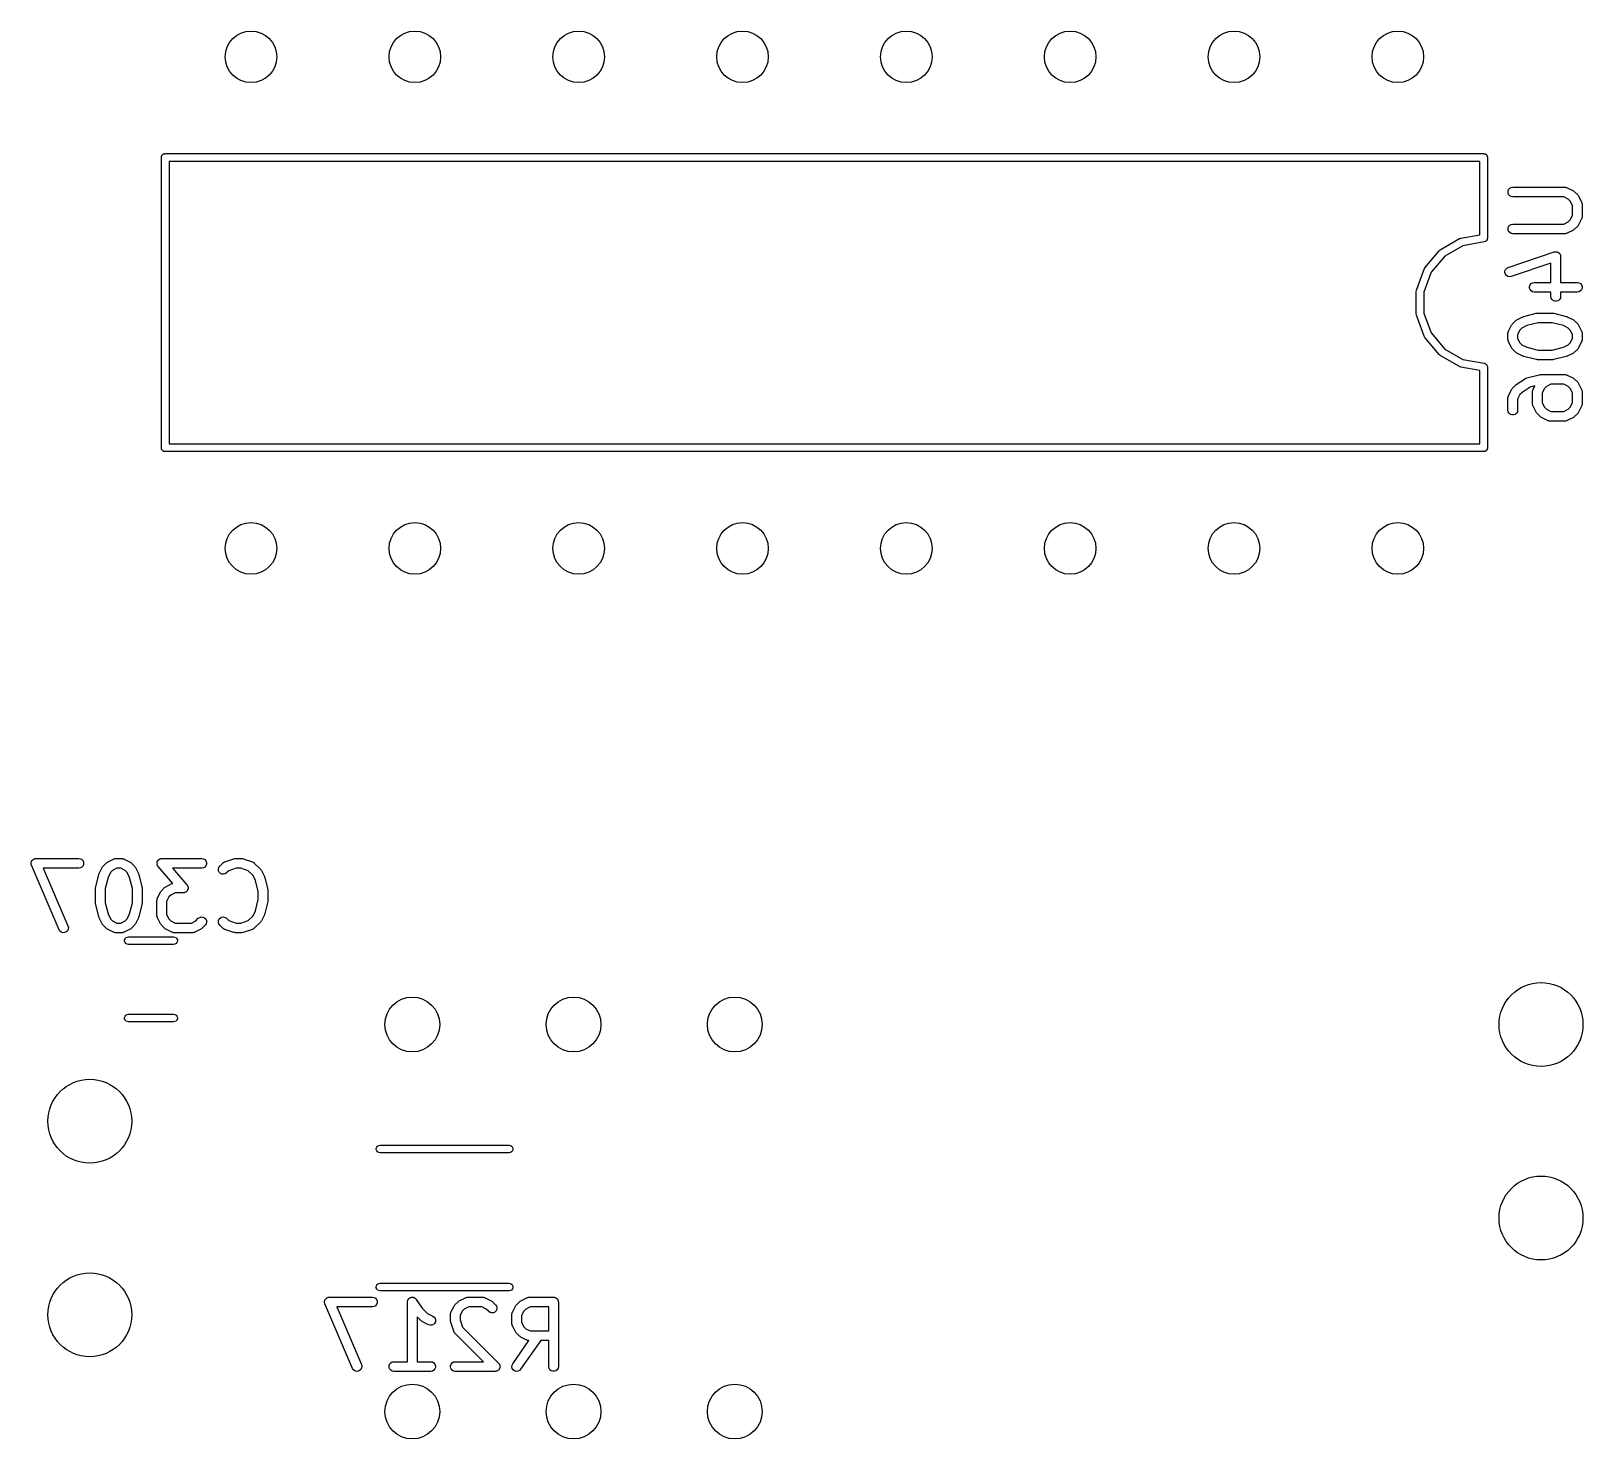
# Model space of a CAD drawing. Extents: x 25 to 326, y -201 to -21.
# Drawn here: x 96.59 to 120.65, y -133.43 to -111.6 of the extents above; entities that cross this region are included whole.
import ezdxf

# ---------------------------------------------------------------- set-up
doc = ezdxf.new("R2010")
doc.units = 0
doc.header["$MEASUREMENT"] = 0
doc.layers.add('BLACK', color=7, linetype='CONTINUOUS')

msp = doc.modelspace()

# ---------------------------------------------------------------- linework, layer by layer
at = {"layer": 'Black'}
for p, q in [((98.61, -113.56), (98.6109, -113.555)), ((98.61, -118.06), (98.61, -113.56)), ((98.6109, -113.55), (98.6127, -113.545)), ((98.6109, -113.555), (98.6109, -113.55)), ((98.6127, -113.545), (98.6136, -113.539)), ((98.6136, -113.539), (98.6162, -113.535)), ((98.6162, -113.535), (98.618, -113.53)), ((98.618, -113.53), (98.6214, -113.526)), ((98.6214, -113.526), (98.624, -113.521)), ((98.624, -113.521), (98.6281, -113.518)), ((98.6281, -113.518), (98.6314, -113.514)), ((98.6314, -113.514), (98.636, -113.511)), ((98.636, -113.511), (98.64, -113.508)), ((98.64, -113.508), (98.6449, -113.506)), ((98.6449, -113.506), (98.6495, -113.504)), ((98.6495, -113.504), (98.6547, -113.503)), ((98.6547, -113.503), (98.6596, -113.501)), ((98.6596, -113.501), (98.6648, -113.501)), ((98.6648, -113.501), (98.67, -113.5)), ((98.67, -113.5), (119.11, -113.5)), ((119.11, -113.5), (119.115, -113.501)), ((119.115, -113.501), (119.12, -113.501)), ((119.12, -113.501), (119.125, -113.503)), ((119.125, -113.503), (119.131, -113.504)), ((119.131, -113.504), (119.135, -113.506)), ((119.135, -113.506), (119.14, -113.508)), ((119.14, -113.508), (119.144, -113.511)), ((119.144, -113.511), (119.149, -113.514)), ((119.149, -113.514), (119.152, -113.518)), ((119.152, -113.518), (119.156, -113.521)), ((119.156, -113.521), (119.159, -113.526)), ((119.159, -113.526), (119.162, -113.53)), ((119.162, -113.53), (119.164, -113.535)), ((119.164, -113.535), (119.166, -113.539)), ((119.166, -113.539), (119.167, -113.545)), ((119.167, -113.545), (119.169, -113.55)), ((119.169, -113.55), (119.169, -113.555)), ((119.169, -113.555), (119.17, -113.56)), ((119.17, -113.56), (119.17, -114.81)), ((98.73, -113.62), (98.73, -118)), ((119.05, -113.62), (98.73, -113.62)), ((119.05, -114.76), (119.05, -113.62)), ((119.497, -114.058), (119.514, -114.038)), ((119.514, -114.038), (119.537, -114.025)), ((119.537, -114.025), (119.562, -114.021)), ((119.562, -114.021), (120.372, -114.021)), ((120.372, -114.021), (120.376, -114.021)), ((120.376, -114.021), (120.38, -114.021)), ((120.38, -114.021), (120.389, -114.024)), ((120.389, -114.024), (120.398, -114.025)), ((120.398, -114.025), (120.401, -114.027)), ((120.401, -114.027), (120.405, -114.029)), ((120.405, -114.029), (120.501, -114.076)), ((119.489, -114.083), (119.497, -114.058)), ((119.489, -114.109), (119.489, -114.083)), ((119.497, -114.133), (119.489, -114.109)), ((119.514, -114.153), (119.497, -114.133)), ((119.537, -114.166), (119.514, -114.153)), ((119.562, -114.171), (119.537, -114.166)), ((120.354, -114.171), (119.562, -114.171)), ((120.423, -114.205), (120.354, -114.171)), ((120.453, -114.235), (120.423, -114.205)), ((120.487, -114.304), (120.453, -114.235)), ((120.501, -114.076), (120.51, -114.083)), ((120.51, -114.083), (120.52, -114.09)), ((120.52, -114.09), (120.568, -114.138)), ((120.568, -114.138), (120.575, -114.148)), ((120.575, -114.148), (120.582, -114.157)), ((120.582, -114.157), (120.629, -114.253)), ((120.629, -114.253), (120.631, -114.257)), ((120.631, -114.257), (120.633, -114.261)), ((120.633, -114.261), (120.634, -114.269)), ((120.634, -114.269), (120.637, -114.278)), ((120.637, -114.278), (120.637, -114.282)), ((120.637, -114.282), (120.637, -114.286)), ((120.637, -114.286), (120.637, -114.477)), ((120.423, -114.558), (120.453, -114.527)), ((120.453, -114.527), (120.487, -114.459)), ((120.487, -114.459), (120.487, -114.304)), ((120.629, -114.51), (120.582, -114.605)), ((120.631, -114.506), (120.629, -114.51)), ((120.633, -114.502), (120.631, -114.506)), ((120.634, -114.494), (120.633, -114.502)), ((120.637, -114.485), (120.634, -114.494)), ((120.637, -114.477), (120.637, -114.481)), ((120.637, -114.481), (120.637, -114.485)), ((118.758, -114.811), (119.05, -114.76)), ((119.489, -114.654), (119.497, -114.63)), ((119.489, -114.68), (119.489, -114.654)), ((119.497, -114.705), (119.489, -114.68)), ((119.497, -114.63), (119.514, -114.61)), ((119.514, -114.725), (119.497, -114.705)), ((119.514, -114.61), (119.537, -114.597)), ((119.537, -114.738), (119.514, -114.725)), ((119.537, -114.597), (119.562, -114.592)), ((119.562, -114.742), (119.537, -114.738)), ((119.562, -114.592), (120.354, -114.592)), ((120.372, -114.742), (119.562, -114.742)), ((120.354, -114.592), (120.423, -114.558)), ((120.376, -114.741), (120.372, -114.742)), ((120.38, -114.742), (120.376, -114.741)), ((120.389, -114.739), (120.38, -114.742)), ((120.398, -114.738), (120.389, -114.739)), ((120.401, -114.735), (120.398, -114.738)), ((120.405, -114.734), (120.401, -114.735)), ((120.501, -114.687), (120.405, -114.734)), ((120.51, -114.679), (120.501, -114.687)), ((120.52, -114.673), (120.51, -114.679)), ((120.568, -114.625), (120.52, -114.673)), ((120.575, -114.615), (120.568, -114.625)), ((120.582, -114.605), (120.575, -114.615)), ((118.198, -115.271), (118.421, -115.005)), ((118.421, -115.005), (118.433, -114.996)), ((118.421, -115.005), (118.421, -115.005)), ((118.433, -114.996), (118.437, -114.992)), ((118.437, -114.992), (118.738, -114.818)), ((118.437, -114.992), (118.437, -114.992)), ((118.789, -114.928), (118.506, -115.091)), ((118.738, -114.818), (118.746, -114.815)), ((118.738, -114.818), (118.738, -114.818)), ((118.746, -114.815), (118.758, -114.811)), ((118.758, -114.811), (118.758, -114.811)), ((119.12, -114.869), (118.789, -114.928)), ((119.14, -114.862), (119.12, -114.869)), ((119.156, -114.849), (119.14, -114.862)), ((119.166, -114.831), (119.156, -114.849)), ((119.167, -114.827), (119.166, -114.831)), ((119.17, -114.81), (119.167, -114.827)), ((118.506, -115.091), (118.297, -115.34)), ((119.491, -115.263), (120.205, -115.025)), ((120.154, -115.2), (119.538, -115.405)), ((120.154, -115.497), (120.154, -115.2)), ((120.205, -115.025), (120.211, -115.024)), ((120.211, -115.024), (120.216, -115.022)), ((120.216, -115.022), (120.224, -115.022)), ((120.224, -115.022), (120.231, -115.021)), ((120.231, -115.021), (120.237, -115.022)), ((120.237, -115.022), (120.242, -115.022)), ((120.242, -115.022), (120.249, -115.024)), ((120.249, -115.024), (120.257, -115.026)), ((120.257, -115.026), (120.261, -115.029)), ((120.261, -115.029), (120.267, -115.031)), ((120.267, -115.031), (120.272, -115.036)), ((120.272, -115.036), (120.279, -115.04)), ((120.279, -115.04), (120.282, -115.044)), ((120.282, -115.044), (120.287, -115.048)), ((120.287, -115.048), (120.29, -115.054)), ((120.29, -115.054), (120.295, -115.06)), ((120.295, -115.06), (120.297, -115.065)), ((120.297, -115.065), (120.3, -115.07)), ((120.3, -115.07), (120.301, -115.078)), ((120.301, -115.078), (120.303, -115.085)), ((120.303, -115.085), (120.303, -115.09)), ((120.303, -115.09), (120.304, -115.096)), ((120.304, -115.096), (120.304, -115.497)), ((118.069, -115.616), (118.188, -115.289)), ((118.297, -115.34), (118.185, -115.647)), ((118.188, -115.289), (118.196, -115.275)), ((118.188, -115.289), (118.188, -115.289)), ((118.196, -115.275), (118.198, -115.271)), ((118.198, -115.271), (118.198, -115.271)), ((119.441, -115.319), (119.451, -115.295)), ((119.441, -115.345), (119.441, -115.319)), ((119.449, -115.37), (119.441, -115.345)), ((119.465, -115.39), (119.449, -115.37)), ((119.451, -115.295), (119.468, -115.275)), ((119.487, -115.404), (119.465, -115.39)), ((119.468, -115.275), (119.491, -115.263)), ((119.513, -115.409), (119.487, -115.404)), ((119.538, -115.405), (119.513, -115.409)), ((118.065, -115.636), (118.069, -115.616)), ((118.065, -115.984), (118.065, -115.636)), ((118.185, -115.647), (118.185, -115.973)), ((119.822, -115.559), (119.831, -115.534)), ((119.822, -115.585), (119.822, -115.559)), ((119.831, -115.609), (119.822, -115.585)), ((119.831, -115.534), (119.848, -115.514)), ((119.848, -115.629), (119.831, -115.609)), ((119.848, -115.514), (119.87, -115.501)), ((119.87, -115.642), (119.848, -115.629)), ((119.87, -115.501), (119.896, -115.497)), ((119.896, -115.647), (119.87, -115.642)), ((119.896, -115.497), (120.154, -115.497)), ((120.154, -115.647), (119.896, -115.647)), ((120.154, -115.715), (120.154, -115.647)), ((120.159, -115.74), (120.154, -115.715)), ((120.304, -115.715), (120.3, -115.74)), ((120.304, -115.497), (120.562, -115.497)), ((120.562, -115.647), (120.304, -115.647)), ((120.304, -115.647), (120.304, -115.715)), ((120.562, -115.497), (120.588, -115.501)), ((120.588, -115.642), (120.562, -115.647)), ((120.588, -115.501), (120.611, -115.514)), ((120.611, -115.629), (120.588, -115.642)), ((120.611, -115.514), (120.627, -115.534)), ((120.627, -115.609), (120.611, -115.629)), ((120.627, -115.534), (120.636, -115.559)), ((120.636, -115.585), (120.627, -115.609)), ((120.636, -115.559), (120.636, -115.585)), ((120.172, -115.763), (120.159, -115.74)), ((120.192, -115.78), (120.172, -115.763)), ((120.216, -115.789), (120.192, -115.78)), ((120.242, -115.789), (120.216, -115.789)), ((120.267, -115.78), (120.242, -115.789)), ((120.287, -115.763), (120.267, -115.78)), ((120.3, -115.74), (120.287, -115.763)), ((118.069, -116.004), (118.065, -115.984)), ((118.188, -116.331), (118.069, -116.004)), ((118.185, -115.973), (118.297, -116.28)), ((119.495, -116.253), (119.543, -116.157)), ((119.543, -116.157), (119.55, -116.148)), ((119.55, -116.148), (119.557, -116.138)), ((119.557, -116.138), (119.605, -116.09)), ((119.605, -116.09), (119.614, -116.083)), ((119.614, -116.083), (119.624, -116.076)), ((119.624, -116.076), (119.719, -116.029)), ((119.702, -116.205), (119.672, -116.235)), ((119.779, -116.166), (119.702, -116.205)), ((119.719, -116.029), (119.727, -116.026)), ((119.727, -116.026), (119.735, -116.023)), ((119.735, -116.023), (119.925, -115.975)), ((119.953, -116.123), (119.779, -116.166)), ((119.925, -115.975), (119.934, -115.975)), ((119.934, -115.975), (119.943, -115.973)), ((119.943, -115.973), (120.181, -115.973)), ((120.172, -116.123), (119.953, -116.123)), ((120.346, -116.166), (120.172, -116.123)), ((120.181, -115.973), (120.19, -115.975)), ((120.19, -115.975), (120.2, -115.975)), ((120.2, -115.975), (120.39, -116.023)), ((120.423, -116.205), (120.346, -116.166)), ((120.39, -116.023), (120.398, -116.026)), ((120.398, -116.026), (120.405, -116.029)), ((120.405, -116.029), (120.501, -116.076)), ((120.453, -116.235), (120.423, -116.205)), ((120.501, -116.076), (120.51, -116.083)), ((120.51, -116.083), (120.52, -116.09)), ((120.52, -116.09), (120.568, -116.138)), ((120.568, -116.138), (120.575, -116.148)), ((120.575, -116.148), (120.582, -116.157)), ((120.582, -116.157), (120.629, -116.253)), ((118.193, -116.34), (118.188, -116.331)), ((118.188, -116.331), (118.188, -116.331)), ((118.198, -116.349), (118.193, -116.34)), ((118.421, -116.615), (118.198, -116.349)), ((118.198, -116.349), (118.198, -116.349)), ((118.297, -116.28), (118.506, -116.529)), ((119.487, -116.286), (119.488, -116.282)), ((119.487, -116.381), (119.487, -116.286)), ((119.488, -116.386), (119.487, -116.381)), ((119.488, -116.278), (119.49, -116.269)), ((119.488, -116.282), (119.488, -116.278)), ((119.488, -116.39), (119.488, -116.386)), ((119.49, -116.398), (119.488, -116.39)), ((119.49, -116.269), (119.492, -116.261)), ((119.492, -116.407), (119.49, -116.398)), ((119.492, -116.261), (119.494, -116.257)), ((119.494, -116.411), (119.492, -116.407)), ((119.494, -116.257), (119.495, -116.253)), ((119.495, -116.415), (119.494, -116.411)), ((119.543, -116.51), (119.495, -116.415)), ((119.672, -116.235), (119.637, -116.304)), ((119.637, -116.304), (119.637, -116.364)), ((119.637, -116.364), (119.672, -116.432)), ((119.672, -116.432), (119.702, -116.463)), ((120.423, -116.463), (120.453, -116.432)), ((120.487, -116.304), (120.453, -116.235)), ((120.453, -116.432), (120.487, -116.364)), ((120.487, -116.364), (120.487, -116.304)), ((120.629, -116.415), (120.582, -116.51)), ((120.629, -116.253), (120.631, -116.257)), ((120.631, -116.411), (120.629, -116.415)), ((120.631, -116.257), (120.633, -116.261)), ((120.633, -116.407), (120.631, -116.411)), ((120.633, -116.261), (120.634, -116.269)), ((120.634, -116.398), (120.633, -116.407)), ((120.634, -116.269), (120.637, -116.278)), ((120.637, -116.39), (120.634, -116.398)), ((120.637, -116.278), (120.637, -116.282)), ((120.637, -116.282), (120.637, -116.286)), ((120.637, -116.286), (120.637, -116.381)), ((120.637, -116.381), (120.637, -116.386)), ((120.637, -116.386), (120.637, -116.39)), ((118.429, -116.621), (118.421, -116.615)), ((118.421, -116.615), (118.421, -116.615)), ((118.437, -116.628), (118.429, -116.621)), ((118.738, -116.802), (118.437, -116.628)), ((118.437, -116.628), (118.437, -116.628)), ((118.506, -116.529), (118.789, -116.692)), ((118.789, -116.692), (119.12, -116.751)), ((119.55, -116.52), (119.543, -116.51)), ((119.557, -116.53), (119.55, -116.52)), ((119.605, -116.577), (119.557, -116.53)), ((119.614, -116.584), (119.605, -116.577)), ((119.624, -116.591), (119.614, -116.584)), ((119.719, -116.639), (119.624, -116.591)), ((119.702, -116.463), (119.779, -116.501)), ((119.727, -116.641), (119.719, -116.639)), ((119.735, -116.645), (119.727, -116.641)), ((119.925, -116.692), (119.735, -116.645)), ((119.779, -116.501), (119.953, -116.545)), ((119.934, -116.693), (119.925, -116.692)), ((119.943, -116.695), (119.934, -116.693)), ((119.953, -116.545), (120.172, -116.545)), ((120.172, -116.545), (120.346, -116.501)), ((120.19, -116.693), (120.181, -116.695)), ((120.2, -116.692), (120.19, -116.693)), ((120.39, -116.645), (120.2, -116.692)), ((120.346, -116.501), (120.423, -116.463)), ((120.398, -116.641), (120.39, -116.645)), ((120.405, -116.639), (120.398, -116.641)), ((120.501, -116.591), (120.405, -116.639)), ((120.51, -116.584), (120.501, -116.591)), ((120.52, -116.577), (120.51, -116.584)), ((120.568, -116.53), (120.52, -116.577)), ((120.575, -116.52), (120.568, -116.53)), ((120.582, -116.51), (120.575, -116.52)), ((118.746, -116.805), (118.738, -116.802)), ((118.738, -116.802), (118.738, -116.802)), ((118.758, -116.809), (118.746, -116.805)), ((119.05, -116.86), (118.758, -116.809)), ((118.758, -116.809), (118.758, -116.809)), ((119.05, -118), (119.05, -116.86)), ((119.12, -116.751), (119.14, -116.758)), ((119.14, -116.758), (119.156, -116.771)), ((119.156, -116.771), (119.166, -116.789)), ((119.166, -116.789), (119.17, -116.81)), ((119.17, -116.81), (119.17, -118.06)), ((119.782, -116.975), (119.973, -116.928)), ((120.181, -116.695), (119.943, -116.695)), ((119.973, -116.928), (119.982, -116.927)), ((119.982, -116.927), (119.991, -116.925)), ((119.991, -116.925), (120.372, -116.925)), ((120.372, -116.925), (120.376, -116.926)), ((120.376, -116.926), (120.38, -116.926)), ((120.38, -116.926), (120.389, -116.928)), ((120.389, -116.928), (120.398, -116.93)), ((120.398, -116.93), (120.401, -116.932)), ((120.401, -116.932), (120.405, -116.933)), ((120.405, -116.933), (120.501, -116.981)), ((119.495, -117.253), (119.543, -117.157)), ((119.543, -117.157), (119.55, -117.148)), ((119.55, -117.148), (119.557, -117.138)), ((119.557, -117.138), (119.605, -117.09)), ((119.605, -117.09), (119.611, -117.086)), ((119.611, -117.086), (119.616, -117.081)), ((119.616, -117.081), (119.759, -116.986)), ((119.831, -117.118), (119.705, -117.202)), ((119.759, -116.986), (119.771, -116.981)), ((119.771, -116.981), (119.782, -116.975)), ((119.905, -117.099), (119.831, -117.118)), ((119.869, -117.182), (119.871, -117.174)), ((119.871, -117.174), (119.873, -117.165)), ((119.873, -117.165), (119.875, -117.162)), ((119.875, -117.162), (119.876, -117.157)), ((119.876, -117.157), (119.905, -117.099)), ((120.053, -117.14), (120.018, -117.209)), ((120.083, -117.11), (120.053, -117.14)), ((120.152, -117.075), (120.083, -117.11)), ((120.354, -117.075), (120.152, -117.075)), ((120.423, -117.11), (120.354, -117.075)), ((120.453, -117.14), (120.423, -117.11)), ((120.487, -117.209), (120.453, -117.14)), ((120.501, -116.981), (120.51, -116.988)), ((120.51, -116.988), (120.52, -116.995)), ((120.52, -116.995), (120.568, -117.043)), ((120.568, -117.043), (120.575, -117.053)), ((120.575, -117.053), (120.582, -117.062)), ((120.582, -117.062), (120.629, -117.157)), ((120.629, -117.157), (120.631, -117.162)), ((120.631, -117.162), (120.633, -117.165)), ((120.633, -117.165), (120.634, -117.174)), ((120.634, -117.174), (120.637, -117.182)), ((119.487, -117.286), (119.488, -117.282)), ((119.487, -117.477), (119.487, -117.286)), ((119.488, -117.278), (119.49, -117.269)), ((119.488, -117.282), (119.488, -117.278)), ((119.49, -117.269), (119.492, -117.261)), ((119.492, -117.261), (119.494, -117.257)), ((119.494, -117.257), (119.495, -117.253)), ((119.672, -117.235), (119.637, -117.304)), ((119.637, -117.304), (119.637, -117.477)), ((119.705, -117.202), (119.672, -117.235)), ((119.868, -117.191), (119.869, -117.187)), ((119.868, -117.381), (119.868, -117.191)), ((119.869, -117.386), (119.868, -117.381)), ((119.869, -117.187), (119.869, -117.182)), ((119.869, -117.39), (119.869, -117.386)), ((119.871, -117.398), (119.869, -117.39)), ((119.873, -117.407), (119.871, -117.398)), ((119.875, -117.411), (119.873, -117.407)), ((119.876, -117.415), (119.875, -117.411)), ((119.924, -117.51), (119.876, -117.415)), ((120.018, -117.209), (120.018, -117.364)), ((120.018, -117.364), (120.053, -117.432)), ((120.453, -117.432), (120.487, -117.364)), ((120.487, -117.364), (120.487, -117.209)), ((120.629, -117.415), (120.582, -117.51)), ((120.631, -117.411), (120.629, -117.415)), ((120.633, -117.407), (120.631, -117.411)), ((120.634, -117.398), (120.633, -117.407)), ((120.637, -117.39), (120.634, -117.398)), ((120.637, -117.182), (120.637, -117.187)), ((120.637, -117.187), (120.637, -117.191)), ((120.637, -117.191), (120.637, -117.381)), ((120.637, -117.381), (120.637, -117.386)), ((120.637, -117.386), (120.637, -117.39)), ((119.492, -117.502), (119.487, -117.477)), ((119.505, -117.525), (119.492, -117.502)), ((119.525, -117.542), (119.505, -117.525)), ((119.549, -117.551), (119.525, -117.542)), ((119.575, -117.551), (119.549, -117.551)), ((119.6, -117.542), (119.575, -117.551)), ((119.62, -117.525), (119.6, -117.542)), ((119.633, -117.502), (119.62, -117.525)), ((119.637, -117.477), (119.633, -117.502)), ((119.931, -117.52), (119.924, -117.51)), ((119.938, -117.53), (119.931, -117.52)), ((119.986, -117.577), (119.938, -117.53)), ((119.995, -117.584), (119.986, -117.577)), ((120.005, -117.591), (119.995, -117.584)), ((120.1, -117.639), (120.005, -117.591)), ((120.053, -117.432), (120.083, -117.463)), ((120.083, -117.463), (120.152, -117.497)), ((120.104, -117.64), (120.1, -117.639)), ((120.108, -117.642), (120.104, -117.64)), ((120.117, -117.644), (120.108, -117.642)), ((120.125, -117.646), (120.117, -117.644)), ((120.13, -117.646), (120.125, -117.646)), ((120.134, -117.647), (120.13, -117.646)), ((120.372, -117.647), (120.134, -117.647)), ((120.152, -117.497), (120.354, -117.497)), ((120.354, -117.497), (120.423, -117.463)), ((120.376, -117.646), (120.372, -117.647)), ((120.38, -117.646), (120.376, -117.646)), ((120.389, -117.644), (120.38, -117.646)), ((120.398, -117.642), (120.389, -117.644)), ((120.401, -117.64), (120.398, -117.642)), ((120.405, -117.639), (120.401, -117.64)), ((120.501, -117.591), (120.405, -117.639)), ((120.423, -117.463), (120.453, -117.432)), ((120.51, -117.584), (120.501, -117.591)), ((120.52, -117.577), (120.51, -117.584)), ((120.568, -117.53), (120.52, -117.577)), ((120.575, -117.52), (120.568, -117.53)), ((120.582, -117.51), (120.575, -117.52)), ((98.6109, -118.065), (98.61, -118.06)), ((98.6109, -118.07), (98.6109, -118.065)), ((98.6127, -118.075), (98.6109, -118.07)), ((98.6136, -118.081), (98.6127, -118.075)), ((98.6162, -118.085), (98.6136, -118.081)), ((98.618, -118.09), (98.6162, -118.085)), ((98.6214, -118.094), (98.618, -118.09)), ((98.624, -118.099), (98.6214, -118.094)), ((98.6281, -118.102), (98.624, -118.099)), ((98.6314, -118.106), (98.6281, -118.102)), ((98.636, -118.109), (98.6314, -118.106)), ((98.64, -118.112), (98.636, -118.109)), ((98.6449, -118.114), (98.64, -118.112)), ((98.6495, -118.116), (98.6449, -118.114)), ((98.6547, -118.117), (98.6495, -118.116)), ((98.6596, -118.119), (98.6547, -118.117)), ((98.6648, -118.119), (98.6596, -118.119)), ((98.67, -118.12), (98.6648, -118.119)), ((119.11, -118.12), (98.67, -118.12)), ((98.73, -118), (119.05, -118)), ((119.115, -118.119), (119.11, -118.12)), ((119.12, -118.119), (119.115, -118.119)), ((119.125, -118.117), (119.12, -118.119)), ((119.131, -118.116), (119.125, -118.117)), ((119.135, -118.114), (119.131, -118.116)), ((119.14, -118.112), (119.135, -118.114)), ((119.144, -118.109), (119.14, -118.112)), ((119.149, -118.106), (119.144, -118.109)), ((119.152, -118.102), (119.149, -118.106)), ((119.156, -118.099), (119.152, -118.102)), ((119.159, -118.094), (119.156, -118.099)), ((119.162, -118.09), (119.159, -118.094)), ((119.164, -118.085), (119.162, -118.09)), ((119.166, -118.081), (119.164, -118.085)), ((119.167, -118.075), (119.166, -118.081)), ((119.169, -118.07), (119.167, -118.075)), ((119.17, -118.06), (119.169, -118.065)), ((119.169, -118.065), (119.169, -118.07)), ((96.5894, -124.507), (96.5904, -124.498)), ((96.5904, -124.511), (96.5894, -124.507)), ((96.5904, -124.489), (96.592, -124.485)), ((96.5904, -124.498), (96.5904, -124.489)), ((96.5904, -124.515), (96.5904, -124.511)), ((96.5934, -124.524), (96.5904, -124.515)), ((96.592, -124.485), (96.5925, -124.481)), ((96.5925, -124.481), (96.5964, -124.473)), ((96.5953, -124.532), (96.5934, -124.524)), ((97.0239, -125.532), (96.5953, -124.532)), ((96.5964, -124.473), (96.5993, -124.465)), ((96.5993, -124.465), (96.6022, -124.461)), ((96.6022, -124.461), (96.6042, -124.457)), ((96.6042, -124.457), (96.6105, -124.452)), ((96.6105, -124.452), (96.6161, -124.445)), ((96.6161, -124.445), (96.62, -124.443)), ((96.62, -124.443), (96.6232, -124.44)), ((96.6232, -124.44), (96.6312, -124.436)), ((96.6312, -124.436), (96.6386, -124.432)), ((96.6386, -124.432), (96.643, -124.431)), ((96.643, -124.431), (96.6472, -124.429)), ((96.6472, -124.429), (96.6558, -124.429)), ((96.6558, -124.429), (96.6643, -124.427)), ((96.6643, -124.427), (97.331, -124.427)), ((97.331, -124.577), (96.778, -124.577)), ((96.778, -124.577), (97.1618, -125.473)), ((97.331, -124.427), (97.3566, -124.432)), ((97.3566, -124.573), (97.331, -124.577)), ((97.3566, -124.432), (97.3792, -124.445)), ((97.3792, -124.56), (97.3566, -124.573)), ((97.3792, -124.445), (97.3959, -124.465)), ((97.3959, -124.54), (97.3792, -124.56)), ((97.3959, -124.465), (97.4048, -124.489)), ((97.4048, -124.515), (97.3959, -124.54)), ((97.4048, -124.489), (97.4048, -124.515)), ((97.6448, -124.659), (97.6924, -124.564)), ((97.6924, -124.564), (97.6996, -124.554)), ((97.6996, -124.554), (97.7065, -124.545)), ((97.7065, -124.545), (97.7541, -124.497)), ((97.7541, -124.497), (97.7639, -124.49)), ((97.7639, -124.49), (97.7736, -124.483)), ((97.7736, -124.483), (97.8688, -124.435)), ((97.8516, -124.612), (97.8212, -124.642)), ((97.9201, -124.577), (97.8516, -124.612)), ((97.8688, -124.435), (97.873, -124.434)), ((97.873, -124.434), (97.8767, -124.432)), ((97.8767, -124.432), (97.8854, -124.43)), ((97.8854, -124.43), (97.8938, -124.428)), ((97.8938, -124.428), (97.8981, -124.428)), ((97.8981, -124.428), (97.9024, -124.427)), ((97.9024, -124.427), (97.9976, -124.427)), ((97.9799, -124.577), (97.9201, -124.577)), ((98.0484, -124.612), (97.9799, -124.577)), ((97.9976, -124.427), (98.0019, -124.428)), ((98.0019, -124.428), (98.0062, -124.428)), ((98.0062, -124.428), (98.0146, -124.43)), ((98.0146, -124.43), (98.0233, -124.432)), ((98.0233, -124.432), (98.027, -124.434)), ((98.027, -124.434), (98.0312, -124.435)), ((98.0312, -124.435), (98.1264, -124.483)), ((98.0788, -124.642), (98.0484, -124.612)), ((98.1264, -124.483), (98.1361, -124.49)), ((98.1361, -124.49), (98.1459, -124.497)), ((98.1459, -124.497), (98.1935, -124.545)), ((98.1935, -124.545), (98.2004, -124.554)), ((98.2004, -124.554), (98.2076, -124.564)), ((98.2076, -124.564), (98.2552, -124.659)), ((98.5417, -124.504), (98.5428, -124.497)), ((98.5428, -124.51), (98.5417, -124.504)), ((98.5428, -124.489), (98.5448, -124.484)), ((98.5428, -124.497), (98.5428, -124.489)), ((98.5428, -124.515), (98.5428, -124.51)), ((98.5453, -124.522), (98.5428, -124.515)), ((98.5448, -124.484), (98.5457, -124.478)), ((98.5467, -124.529), (98.5453, -124.522)), ((98.5457, -124.478), (98.5492, -124.472)), ((98.5497, -124.534), (98.5467, -124.529)), ((98.5492, -124.472), (98.5517, -124.465)), ((98.5517, -124.54), (98.5497, -124.534)), ((98.5517, -124.465), (98.5554, -124.46)), ((98.5564, -124.545), (98.5517, -124.54)), ((98.5554, -124.46), (98.5582, -124.455)), ((98.5602, -124.552), (98.5564, -124.545)), ((98.5582, -124.455), (98.5637, -124.451)), ((98.7877, -124.812), (98.5602, -124.552)), ((98.5637, -124.451), (98.5685, -124.445)), ((98.5685, -124.445), (98.5735, -124.442)), ((98.5735, -124.442), (98.5778, -124.438)), ((98.5778, -124.438), (98.5847, -124.436)), ((98.5847, -124.436), (98.591, -124.432)), ((98.591, -124.432), (98.5967, -124.431)), ((98.5967, -124.431), (98.6021, -124.429)), ((98.6021, -124.429), (98.6094, -124.429)), ((98.6094, -124.429), (98.6167, -124.427)), ((98.6167, -124.427), (99.2357, -124.427)), ((99.2357, -124.577), (98.7819, -124.577)), ((98.7819, -124.577), (99.0064, -124.834)), ((99.2357, -124.427), (99.2614, -124.432)), ((99.2614, -124.573), (99.2357, -124.577)), ((99.2614, -124.432), (99.2839, -124.445)), ((99.2839, -124.56), (99.2614, -124.573)), ((99.2839, -124.445), (99.3007, -124.465)), ((99.3007, -124.54), (99.2839, -124.56)), ((99.3007, -124.465), (99.3096, -124.489)), ((99.3096, -124.515), (99.3007, -124.54)), ((99.3096, -124.489), (99.3096, -124.515)), ((99.4943, -124.591), (99.5011, -124.566)), ((99.4966, -124.617), (99.4943, -124.591)), ((99.5076, -124.641), (99.4966, -124.617)), ((99.5011, -124.566), (99.516, -124.545)), ((99.516, -124.545), (99.5636, -124.497)), ((99.5636, -124.497), (99.5672, -124.494)), ((99.5672, -124.494), (99.57, -124.491)), ((99.57, -124.491), (99.5778, -124.487)), ((99.5778, -124.487), (99.585, -124.482)), ((99.585, -124.482), (99.5891, -124.481)), ((99.5891, -124.481), (99.5929, -124.479)), ((99.5929, -124.479), (99.7358, -124.431)), ((99.6572, -124.616), (99.6221, -124.651)), ((99.7717, -124.577), (99.6572, -124.616)), ((99.7358, -124.431), (99.7477, -124.429)), ((99.7477, -124.429), (99.7595, -124.427)), ((99.7595, -124.427), (99.8548, -124.427)), ((99.8426, -124.577), (99.7717, -124.577)), ((99.9571, -124.616), (99.8426, -124.577)), ((99.8548, -124.427), (99.8666, -124.429)), ((99.8666, -124.429), (99.8785, -124.431)), ((99.8785, -124.431), (100.021, -124.479)), ((100.031, -124.69), (99.9571, -124.616)), ((100.021, -124.479), (100.025, -124.481)), ((100.025, -124.481), (100.029, -124.482)), ((100.029, -124.482), (100.037, -124.487)), ((100.037, -124.487), (100.044, -124.491)), ((100.044, -124.491), (100.047, -124.494)), ((100.047, -124.494), (100.051, -124.497)), ((100.051, -124.497), (100.146, -124.592)), ((100.146, -124.592), (100.153, -124.602)), ((100.153, -124.602), (100.16, -124.612)), ((100.16, -124.612), (100.208, -124.707)), ((97.5893, -124.883), (97.5909, -124.874)), ((97.5909, -124.874), (97.5915, -124.865)), ((97.5915, -124.865), (97.6391, -124.675)), ((97.6391, -124.675), (97.6425, -124.667)), ((97.6425, -124.667), (97.6448, -124.659)), ((97.7827, -124.719), (97.7393, -124.893)), ((97.8212, -124.642), (97.7827, -124.719)), ((98.1173, -124.719), (98.0788, -124.642)), ((98.1607, -124.893), (98.1173, -124.719)), ((98.2552, -124.659), (98.2575, -124.667)), ((98.2575, -124.667), (98.2609, -124.675)), ((98.2609, -124.675), (98.3085, -124.865)), ((98.3085, -124.865), (98.3091, -124.874)), ((98.3091, -124.874), (98.3107, -124.883)), ((98.6589, -124.878), (98.6687, -124.871)), ((98.6687, -124.871), (98.6784, -124.864)), ((98.6784, -124.864), (98.7736, -124.816)), ((98.7736, -124.816), (98.7777, -124.815)), ((98.7777, -124.815), (98.7815, -124.813)), ((98.7815, -124.813), (98.7877, -124.812)), ((99.0064, -124.834), (99.0102, -124.84)), ((99.0102, -124.84), (99.015, -124.846)), ((99.015, -124.846), (99.0169, -124.851)), ((99.0169, -124.851), (99.0199, -124.856)), ((99.0199, -124.856), (99.0214, -124.863)), ((99.0214, -124.863), (99.0239, -124.87)), ((99.0239, -124.87), (99.0239, -124.876)), ((99.526, -124.659), (99.5076, -124.641)), ((99.5496, -124.67), (99.526, -124.659)), ((99.5756, -124.672), (99.5496, -124.67)), ((99.6007, -124.666), (99.5756, -124.672)), ((99.6221, -124.651), (99.6007, -124.666)), ((100.07, -124.767), (100.031, -124.69)), ((100.113, -124.94), (100.07, -124.767)), ((100.208, -124.707), (100.21, -124.715)), ((100.21, -124.715), (100.213, -124.722)), ((100.213, -124.722), (100.261, -124.913)), ((97.5893, -125.121), (97.5893, -124.883)), ((97.7393, -124.893), (97.7393, -125.112)), ((97.7393, -125.112), (97.7827, -125.286)), ((98.1173, -125.286), (98.1607, -125.112)), ((98.1607, -125.112), (98.1607, -124.893)), ((98.3107, -124.883), (98.3107, -125.121)), ((98.5417, -125.074), (98.5424, -125.07)), ((98.5417, -125.312), (98.5417, -125.074)), ((98.5422, -125.065), (98.5447, -125.057)), ((98.5424, -125.07), (98.5422, -125.065)), ((98.5447, -125.057), (98.5462, -125.048)), ((98.5462, -125.048), (98.5484, -125.044)), ((98.5484, -125.044), (98.5496, -125.04)), ((98.5496, -125.04), (98.5972, -124.945)), ((98.5972, -124.945), (98.6044, -124.935)), ((98.6044, -124.935), (98.6113, -124.926)), ((98.6113, -124.926), (98.6589, -124.878)), ((98.7259, -125.023), (98.6917, -125.092)), ((98.6917, -125.092), (98.6917, -125.294)), ((98.7563, -124.993), (98.7259, -125.023)), ((98.8248, -124.958), (98.7563, -124.993)), ((98.95, -124.958), (98.8248, -124.958)), ((98.9572, -124.957), (98.95, -124.958)), ((98.9645, -124.957), (98.9572, -124.957)), ((98.97, -124.955), (98.9645, -124.957)), ((98.9757, -124.954), (98.97, -124.955)), ((98.982, -124.95), (98.9757, -124.954)), ((98.9888, -124.947), (98.982, -124.95)), ((98.9932, -124.944), (98.9888, -124.947)), ((98.9982, -124.941), (98.9932, -124.944)), ((99.0029, -124.935), (98.9982, -124.941)), ((99.0084, -124.93), (99.0029, -124.935)), ((99.0112, -124.925), (99.0084, -124.93)), ((99.015, -124.921), (99.0112, -124.925)), ((99.0175, -124.914), (99.015, -124.921)), ((99.021, -124.908), (99.0175, -124.914)), ((99.0219, -124.902), (99.021, -124.908)), ((99.0239, -124.896), (99.0219, -124.902)), ((99.0239, -124.876), (99.025, -124.882)), ((99.025, -124.882), (99.0239, -124.889)), ((99.0239, -124.889), (99.0239, -124.896)), ((100.07, -125.238), (100.113, -125.065)), ((100.113, -125.065), (100.113, -124.94)), ((100.261, -125.092), (100.213, -125.282)), ((100.261, -124.913), (100.262, -124.922)), ((100.262, -125.083), (100.261, -125.092)), ((100.262, -124.922), (100.263, -124.931)), ((100.263, -125.074), (100.262, -125.083)), ((100.263, -124.931), (100.263, -125.074)), ((97.5909, -125.13), (97.5893, -125.121)), ((97.5915, -125.14), (97.5909, -125.13)), ((97.6391, -125.33), (97.5915, -125.14)), ((97.6425, -125.338), (97.6391, -125.33)), ((97.6448, -125.345), (97.6425, -125.338)), ((97.6924, -125.441), (97.6448, -125.345)), ((97.7827, -125.286), (97.8212, -125.363)), ((98.0788, -125.363), (98.1173, -125.286)), ((98.2552, -125.345), (98.2076, -125.441)), ((98.2575, -125.338), (98.2552, -125.345)), ((98.2609, -125.33), (98.2575, -125.338)), ((98.3085, -125.14), (98.2609, -125.33)), ((98.3091, -125.13), (98.3085, -125.14)), ((98.3107, -125.121), (98.3091, -125.13)), ((98.5424, -125.316), (98.5417, -125.312)), ((98.5422, -125.32), (98.5424, -125.316)), ((98.5447, -125.329), (98.5422, -125.32)), ((98.5462, -125.338), (98.5447, -125.329)), ((98.5484, -125.341), (98.5462, -125.338)), ((98.5496, -125.345), (98.5484, -125.341)), ((98.5972, -125.441), (98.5496, -125.345)), ((98.6917, -125.294), (98.7259, -125.363)), ((99.1437, -125.393), (99.1827, -125.354)), ((99.1827, -125.354), (99.204, -125.339)), ((99.204, -125.339), (99.2292, -125.332)), ((99.2292, -125.332), (99.2551, -125.335)), ((99.2551, -125.335), (99.2787, -125.346)), ((99.2787, -125.346), (99.2972, -125.364)), ((99.5076, -125.364), (99.526, -125.346)), ((99.526, -125.346), (99.5496, -125.335)), ((99.5496, -125.335), (99.5756, -125.332)), ((99.5756, -125.332), (99.6007, -125.339)), ((99.6007, -125.339), (99.6221, -125.354)), ((99.6221, -125.354), (99.6572, -125.389)), ((99.9571, -125.389), (100.031, -125.315)), ((100.031, -125.315), (100.07, -125.238)), ((100.208, -125.298), (100.16, -125.393)), ((100.21, -125.29), (100.208, -125.298)), ((100.213, -125.282), (100.21, -125.29)), ((97.0382, -125.554), (97.0239, -125.532)), ((97.059, -125.569), (97.0382, -125.554)), ((97.084, -125.577), (97.059, -125.569)), ((97.11, -125.575), (97.084, -125.577)), ((97.1339, -125.565), (97.11, -125.575)), ((97.1529, -125.547), (97.1339, -125.565)), ((97.1647, -125.524), (97.1529, -125.547)), ((97.1618, -125.473), (97.1677, -125.498)), ((97.1677, -125.498), (97.1647, -125.524)), ((97.6996, -125.45), (97.6924, -125.441)), ((97.7065, -125.46), (97.6996, -125.45)), ((97.7541, -125.508), (97.7065, -125.46)), ((97.7639, -125.515), (97.7541, -125.508)), ((97.7736, -125.522), (97.7639, -125.515)), ((97.8688, -125.569), (97.7736, -125.522)), ((97.8212, -125.363), (97.8516, -125.393)), ((97.8516, -125.393), (97.9201, -125.427)), ((97.873, -125.571), (97.8688, -125.569)), ((97.8767, -125.573), (97.873, -125.571)), ((97.8854, -125.574), (97.8767, -125.573)), ((97.8938, -125.577), (97.8854, -125.574)), ((97.8981, -125.577), (97.8938, -125.577)), ((97.9024, -125.577), (97.8981, -125.577)), ((97.9976, -125.577), (97.9024, -125.577)), ((97.9201, -125.427), (97.9799, -125.427)), ((97.9799, -125.427), (98.0484, -125.393)), ((98.0019, -125.577), (97.9976, -125.577)), ((98.0062, -125.577), (98.0019, -125.577)), ((98.0146, -125.574), (98.0062, -125.577)), ((98.0233, -125.573), (98.0146, -125.574)), ((98.027, -125.571), (98.0233, -125.573)), ((98.0312, -125.569), (98.027, -125.571)), ((98.1264, -125.522), (98.0312, -125.569)), ((98.0484, -125.393), (98.0788, -125.363)), ((98.1361, -125.515), (98.1264, -125.522)), ((98.1459, -125.508), (98.1361, -125.515)), ((98.1935, -125.46), (98.1459, -125.508)), ((98.2004, -125.45), (98.1935, -125.46)), ((98.2076, -125.441), (98.2004, -125.45)), ((98.6044, -125.45), (98.5972, -125.441)), ((98.6113, -125.46), (98.6044, -125.45)), ((98.6589, -125.508), (98.6113, -125.46)), ((98.6687, -125.515), (98.6589, -125.508)), ((98.6784, -125.522), (98.6687, -125.515)), ((98.7736, -125.569), (98.6784, -125.522)), ((98.7259, -125.363), (98.7563, -125.393)), ((98.7563, -125.393), (98.8248, -125.427)), ((98.7777, -125.571), (98.7736, -125.569)), ((98.7815, -125.573), (98.7777, -125.571)), ((98.7901, -125.574), (98.7815, -125.573)), ((98.7986, -125.577), (98.7901, -125.574)), ((98.8029, -125.577), (98.7986, -125.577)), ((98.8071, -125.577), (98.8029, -125.577)), ((99.0929, -125.577), (98.8071, -125.577)), ((98.8248, -125.427), (99.0752, -125.427)), ((99.0752, -125.427), (99.1437, -125.393)), ((99.0971, -125.577), (99.0929, -125.577)), ((99.1014, -125.577), (99.0971, -125.577)), ((99.1099, -125.574), (99.1014, -125.577)), ((99.1185, -125.573), (99.1099, -125.574)), ((99.1223, -125.571), (99.1185, -125.573)), ((99.1264, -125.569), (99.1223, -125.571)), ((99.2216, -125.522), (99.1264, -125.569)), ((99.2313, -125.515), (99.2216, -125.522)), ((99.2411, -125.508), (99.2313, -125.515)), ((99.2887, -125.46), (99.2411, -125.508)), ((99.3037, -125.439), (99.2887, -125.46)), ((99.2972, -125.364), (99.3082, -125.388)), ((99.3104, -125.414), (99.3037, -125.439)), ((99.3082, -125.388), (99.3104, -125.414)), ((99.4943, -125.414), (99.4966, -125.388)), ((99.5011, -125.439), (99.4943, -125.414)), ((99.4966, -125.388), (99.5076, -125.364)), ((99.516, -125.46), (99.5011, -125.439)), ((99.5636, -125.508), (99.516, -125.46)), ((99.5672, -125.51), (99.5636, -125.508)), ((99.57, -125.514), (99.5672, -125.51)), ((99.5778, -125.518), (99.57, -125.514)), ((99.585, -125.523), (99.5778, -125.518)), ((99.5891, -125.524), (99.585, -125.523)), ((99.5929, -125.526), (99.5891, -125.524)), ((99.7358, -125.574), (99.5929, -125.526)), ((99.6572, -125.389), (99.7717, -125.427)), ((99.7477, -125.575), (99.7358, -125.574)), ((99.7595, -125.577), (99.7477, -125.575)), ((99.8548, -125.577), (99.7595, -125.577)), ((99.7717, -125.427), (99.8426, -125.427)), ((99.8426, -125.427), (99.9571, -125.389)), ((99.8666, -125.575), (99.8548, -125.577)), ((99.8785, -125.574), (99.8666, -125.575)), ((100.021, -125.526), (99.8785, -125.574)), ((100.025, -125.524), (100.021, -125.526)), ((100.029, -125.523), (100.025, -125.524)), ((100.037, -125.518), (100.029, -125.523)), ((100.044, -125.514), (100.037, -125.518)), ((100.047, -125.51), (100.044, -125.514)), ((100.051, -125.508), (100.047, -125.51)), ((100.146, -125.413), (100.051, -125.508)), ((100.153, -125.403), (100.146, -125.413)), ((100.16, -125.393), (100.153, -125.403)), ((98.0409, -125.69), (98.048, -125.67)), ((98.0409, -125.71), (98.0409, -125.69)), ((98.048, -125.73), (98.0409, -125.71)), ((98.048, -125.67), (98.0614, -125.654)), ((98.0614, -125.746), (98.048, -125.73)), ((98.0614, -125.654), (98.0795, -125.644)), ((98.0795, -125.756), (98.0614, -125.746)), ((98.0795, -125.644), (98.1, -125.64)), ((98.1, -125.76), (98.0795, -125.756)), ((98.1, -125.64), (98.8, -125.64)), ((98.8, -125.76), (98.1, -125.76)), ((98.8, -125.64), (98.8205, -125.644)), ((98.8205, -125.756), (98.8, -125.76)), ((98.8205, -125.644), (98.8386, -125.654)), ((98.8386, -125.746), (98.8205, -125.756)), ((98.8386, -125.654), (98.852, -125.67)), ((98.852, -125.73), (98.8386, -125.746)), ((98.852, -125.67), (98.8591, -125.69)), ((98.8591, -125.71), (98.852, -125.73)), ((98.8591, -125.69), (98.8591, -125.71)), ((98.0409, -126.89), (98.048, -126.87)), ((98.0409, -126.91), (98.0409, -126.89)), ((98.048, -126.93), (98.0409, -126.91)), ((98.048, -126.87), (98.0614, -126.854)), ((98.0614, -126.946), (98.048, -126.93)), ((98.0614, -126.854), (98.0795, -126.844)), ((98.0795, -126.956), (98.0614, -126.946)), ((98.0795, -126.844), (98.1, -126.84)), ((98.1, -126.96), (98.0795, -126.956)), ((98.1, -126.84), (98.8, -126.84)), ((98.8, -126.96), (98.1, -126.96)), ((98.8, -126.84), (98.8205, -126.844)), ((98.8205, -126.956), (98.8, -126.96)), ((98.8205, -126.844), (98.8386, -126.854)), ((98.8386, -126.946), (98.8205, -126.956)), ((98.8386, -126.854), (98.852, -126.87)), ((98.852, -126.93), (98.8386, -126.946)), ((98.852, -126.87), (98.8591, -126.89)), ((98.8591, -126.91), (98.852, -126.93)), ((98.8591, -126.89), (98.8591, -126.91)), ((101.941, -128.92), (101.948, -128.9)), ((101.941, -128.94), (101.941, -128.92)), ((101.948, -128.96), (101.941, -128.94)), ((101.948, -128.9), (101.961, -128.884)), ((101.961, -128.976), (101.948, -128.96)), ((101.961, -128.884), (101.979, -128.874)), ((101.979, -128.874), (102, -128.87)), ((102, -128.87), (104, -128.87)), ((104, -128.87), (104.021, -128.874)), ((104.021, -128.874), (104.039, -128.884)), ((104.039, -128.884), (104.052, -128.9)), ((104.052, -128.96), (104.039, -128.976)), ((104.052, -128.9), (104.059, -128.92)), ((104.059, -128.94), (104.052, -128.96)), ((104.059, -128.92), (104.059, -128.94)), ((101.979, -128.986), (101.961, -128.976)), ((102, -128.99), (101.979, -128.986)), ((104, -128.99), (102, -128.99)), ((104.021, -128.986), (104, -128.99)), ((104.039, -128.976), (104.021, -128.986)), ((101.941, -131.06), (101.948, -131.04)), ((101.941, -131.08), (101.941, -131.06)), ((101.948, -131.1), (101.941, -131.08)), ((101.948, -131.04), (101.961, -131.024)), ((101.961, -131.116), (101.948, -131.1)), ((101.961, -131.024), (101.979, -131.014)), ((101.979, -131.126), (101.961, -131.116)), ((101.979, -131.014), (102, -131.01)), ((102, -131.13), (101.979, -131.126)), ((102, -131.01), (104, -131.01)), ((104, -131.13), (102, -131.13)), ((104, -131.01), (104.021, -131.014)), ((104.021, -131.126), (104, -131.13)), ((104.021, -131.014), (104.039, -131.024)), ((104.039, -131.116), (104.021, -131.126)), ((104.039, -131.024), (104.052, -131.04)), ((104.052, -131.1), (104.039, -131.116)), ((104.052, -131.04), (104.059, -131.06)), ((104.059, -131.08), (104.052, -131.1)), ((104.059, -131.06), (104.059, -131.08)), ((101.139, -131.307), (101.14, -131.298)), ((101.14, -131.311), (101.139, -131.307)), ((101.14, -131.289), (101.142, -131.285)), ((101.14, -131.298), (101.14, -131.289)), ((101.14, -131.315), (101.14, -131.311)), ((101.143, -131.324), (101.14, -131.315)), ((101.142, -131.281), (101.146, -131.273)), ((101.142, -131.285), (101.142, -131.281)), ((101.145, -131.332), (101.143, -131.324)), ((101.574, -132.332), (101.145, -131.332)), ((101.146, -131.273), (101.149, -131.265)), ((101.149, -131.265), (101.152, -131.261)), ((101.152, -131.261), (101.154, -131.257)), ((101.154, -131.257), (101.161, -131.252)), ((101.161, -131.252), (101.166, -131.245)), ((101.166, -131.245), (101.17, -131.243)), ((101.17, -131.243), (101.173, -131.24)), ((101.173, -131.24), (101.181, -131.236)), ((101.181, -131.236), (101.189, -131.232)), ((101.189, -131.232), (101.193, -131.231)), ((101.193, -131.231), (101.197, -131.229)), ((101.197, -131.229), (101.206, -131.229)), ((101.206, -131.229), (101.214, -131.227)), ((101.214, -131.227), (101.881, -131.227)), ((101.881, -131.227), (101.907, -131.232)), ((101.907, -131.232), (101.929, -131.245)), ((101.929, -131.36), (101.907, -131.373)), ((101.929, -131.245), (101.946, -131.265)), ((101.946, -131.34), (101.929, -131.36)), ((101.946, -131.265), (101.955, -131.289)), ((101.955, -131.315), (101.946, -131.34)), ((101.955, -131.289), (101.955, -131.315)), ((102.425, -131.294), (102.428, -131.286)), ((102.426, -131.298), (102.425, -131.294)), ((102.425, -131.302), (102.426, -131.298)), ((102.425, -132.227), (102.425, -131.302)), ((102.428, -131.286), (102.43, -131.277)), ((102.43, -131.277), (102.432, -131.273)), ((102.432, -131.273), (102.433, -131.269)), ((102.433, -131.269), (102.438, -131.262)), ((102.438, -131.262), (102.443, -131.254)), ((102.443, -131.254), (102.446, -131.252)), ((102.446, -131.252), (102.448, -131.248)), ((102.448, -131.248), (102.456, -131.243)), ((102.456, -131.243), (102.462, -131.237)), ((102.462, -131.237), (102.466, -131.236)), ((102.466, -131.236), (102.47, -131.234)), ((102.47, -131.234), (102.479, -131.232)), ((102.479, -131.232), (102.487, -131.229)), ((102.487, -131.229), (102.491, -131.229)), ((102.491, -131.229), (102.495, -131.228)), ((102.495, -131.228), (102.504, -131.229)), ((102.504, -131.229), (102.513, -131.229)), ((102.513, -131.229), (102.517, -131.23)), ((102.517, -131.23), (102.521, -131.23)), ((102.521, -131.23), (102.529, -131.234)), ((102.529, -131.234), (102.537, -131.237)), ((102.537, -131.237), (102.541, -131.24)), ((102.541, -131.24), (102.544, -131.242)), ((102.544, -131.242), (102.551, -131.248)), ((102.551, -131.248), (102.557, -131.254)), ((102.557, -131.254), (102.56, -131.258)), ((102.56, -131.258), (102.562, -131.261)), ((102.562, -131.261), (102.654, -131.397)), ((103.1, -131.459), (103.147, -131.364)), ((103.147, -131.364), (103.154, -131.354)), ((103.154, -131.354), (103.161, -131.345)), ((103.161, -131.345), (103.209, -131.297)), ((103.209, -131.297), (103.219, -131.29)), ((103.219, -131.29), (103.228, -131.283)), ((103.228, -131.283), (103.324, -131.235)), ((103.324, -131.235), (103.328, -131.234)), ((103.328, -131.234), (103.331, -131.232)), ((103.331, -131.232), (103.34, -131.23)), ((103.34, -131.23), (103.349, -131.228)), ((103.349, -131.228), (103.353, -131.228)), ((103.353, -131.228), (103.357, -131.227)), ((103.357, -131.227), (103.595, -131.227)), ((103.595, -131.227), (103.599, -131.228)), ((103.599, -131.228), (103.604, -131.228)), ((103.604, -131.228), (103.612, -131.23)), ((103.612, -131.23), (103.621, -131.232)), ((103.621, -131.232), (103.625, -131.234)), ((103.625, -131.234), (103.629, -131.235)), ((103.629, -131.235), (103.724, -131.283)), ((103.724, -131.283), (103.734, -131.29)), ((103.734, -131.29), (103.744, -131.297)), ((103.744, -131.297), (103.791, -131.345)), ((103.791, -131.345), (103.806, -131.366)), ((103.806, -131.366), (103.813, -131.391)), ((104.052, -131.459), (104.1, -131.364)), ((104.1, -131.364), (104.107, -131.354)), ((104.107, -131.354), (104.114, -131.345)), ((104.114, -131.345), (104.161, -131.297)), ((104.161, -131.297), (104.171, -131.29)), ((104.171, -131.29), (104.181, -131.283)), ((104.181, -131.283), (104.276, -131.235)), ((104.276, -131.235), (104.28, -131.234)), ((104.28, -131.234), (104.284, -131.232)), ((104.284, -131.232), (104.293, -131.23)), ((104.293, -131.23), (104.301, -131.228)), ((104.301, -131.228), (104.305, -131.228)), ((104.305, -131.228), (104.31, -131.227)), ((104.31, -131.227), (104.69, -131.227)), ((104.69, -131.227), (104.697, -131.229)), ((104.697, -131.229), (104.703, -131.229)), ((104.703, -131.229), (104.71, -131.231)), ((104.71, -131.231), (104.716, -131.232)), ((104.716, -131.232), (104.722, -131.235)), ((104.722, -131.235), (104.728, -131.237)), ((104.728, -131.237), (104.733, -131.242)), ((104.733, -131.242), (104.739, -131.245)), ((104.739, -131.245), (104.743, -131.25)), ((104.743, -131.25), (104.748, -131.254)), ((104.748, -131.254), (104.751, -131.26)), ((104.751, -131.26), (104.755, -131.265)), ((104.755, -131.265), (104.758, -131.271)), ((104.758, -131.271), (104.761, -131.277)), ((104.761, -131.277), (104.762, -131.283)), ((104.762, -131.283), (104.764, -131.289)), ((104.764, -131.289), (104.764, -131.296)), ((104.764, -131.296), (104.765, -131.302)), ((104.765, -131.302), (104.765, -132.302)), ((101.881, -131.377), (101.328, -131.377)), ((101.328, -131.377), (101.712, -132.273)), ((101.907, -131.373), (101.881, -131.377)), ((102.637, -131.594), (102.575, -131.531)), ((102.575, -131.531), (102.575, -132.227)), ((102.647, -131.6), (102.637, -131.594)), ((102.657, -131.608), (102.647, -131.6)), ((102.654, -131.397), (102.735, -131.479)), ((102.752, -131.655), (102.657, -131.608)), ((102.735, -131.479), (102.819, -131.521)), ((102.819, -131.521), (102.84, -131.537)), ((102.84, -131.537), (102.855, -131.558)), ((102.858, -131.609), (102.846, -131.633)), ((102.855, -131.558), (102.861, -131.584)), ((102.861, -131.584), (102.858, -131.609)), ((103.092, -131.484), (103.095, -131.476)), ((103.092, -131.489), (103.092, -131.484)), ((103.092, -131.493), (103.092, -131.489)), ((103.092, -131.588), (103.092, -131.493)), ((103.094, -131.6), (103.092, -131.588)), ((103.096, -131.612), (103.094, -131.6)), ((103.095, -131.476), (103.096, -131.467)), ((103.096, -131.467), (103.098, -131.463)), ((103.098, -131.463), (103.1, -131.459)), ((103.276, -131.442), (103.242, -131.511)), ((103.242, -131.511), (103.242, -131.576)), ((103.242, -131.576), (103.28, -131.69)), ((103.306, -131.412), (103.276, -131.442)), ((103.375, -131.377), (103.306, -131.412)), ((103.578, -131.377), (103.375, -131.377)), ((103.646, -131.412), (103.578, -131.377)), ((103.685, -131.451), (103.646, -131.412)), ((103.706, -131.466), (103.685, -131.451)), ((103.732, -131.472), (103.706, -131.466)), ((103.758, -131.47), (103.732, -131.472)), ((103.781, -131.459), (103.758, -131.47)), ((103.8, -131.441), (103.781, -131.459)), ((103.811, -131.417), (103.8, -131.441)), ((103.813, -131.391), (103.811, -131.417)), ((104.044, -131.493), (104.045, -131.489)), ((104.044, -131.636), (104.044, -131.493)), ((104.045, -131.484), (104.047, -131.476)), ((104.045, -131.489), (104.045, -131.484)), ((104.047, -131.476), (104.049, -131.467)), ((104.049, -131.467), (104.051, -131.463)), ((104.051, -131.463), (104.052, -131.459)), ((104.228, -131.442), (104.194, -131.511)), ((104.194, -131.511), (104.194, -131.618)), ((104.259, -131.412), (104.228, -131.442)), ((104.327, -131.377), (104.259, -131.412)), ((104.615, -131.377), (104.327, -131.377)), ((104.615, -131.751), (104.615, -131.377)), ((102.777, -131.663), (102.752, -131.655)), ((102.803, -131.661), (102.777, -131.663)), ((102.827, -131.651), (102.803, -131.661)), ((102.846, -131.633), (102.827, -131.651)), ((103.143, -131.755), (103.096, -131.612)), ((103.145, -131.758), (103.143, -131.755)), ((103.146, -131.763), (103.145, -131.758)), ((103.151, -131.77), (103.146, -131.763)), ((103.156, -131.778), (103.151, -131.77)), ((103.159, -131.78), (103.156, -131.778)), ((103.161, -131.784), (103.159, -131.78)), ((103.605, -132.227), (103.161, -131.784)), ((103.28, -131.69), (103.839, -132.249)), ((104.045, -131.64), (104.044, -131.636)), ((104.045, -131.644), (104.045, -131.64)), ((104.047, -131.653), (104.045, -131.644)), ((104.049, -131.661), (104.047, -131.653)), ((104.051, -131.665), (104.049, -131.661)), ((104.052, -131.669), (104.051, -131.665)), ((104.1, -131.764), (104.052, -131.669)), ((104.107, -131.774), (104.1, -131.764)), ((104.114, -131.784), (104.107, -131.774)), ((104.161, -131.832), (104.114, -131.784)), ((104.171, -131.838), (104.161, -131.832)), ((104.181, -131.846), (104.171, -131.838)), ((104.276, -131.893), (104.181, -131.846)), ((104.194, -131.618), (104.228, -131.687)), ((104.228, -131.687), (104.259, -131.717)), ((104.259, -131.717), (104.327, -131.751)), ((104.327, -131.751), (104.615, -131.751)), ((104.058, -132.259), (104.308, -131.901)), ((104.491, -131.901), (104.18, -132.345)), ((104.28, -131.895), (104.276, -131.893)), ((104.284, -131.897), (104.28, -131.895)), ((104.293, -131.898), (104.284, -131.897)), ((104.301, -131.901), (104.293, -131.898)), ((104.305, -131.9), (104.301, -131.901)), ((104.308, -131.901), (104.305, -131.9)), ((104.615, -131.901), (104.491, -131.901)), ((104.615, -132.302), (104.615, -131.901)), ((101.588, -132.354), (101.574, -132.332)), ((101.715, -132.324), (101.703, -132.347)), ((101.712, -132.273), (101.718, -132.298)), ((101.718, -132.298), (101.715, -132.324)), ((102.14, -132.289), (102.149, -132.265)), ((102.14, -132.315), (102.14, -132.289)), ((102.149, -132.34), (102.14, -132.315)), ((102.149, -132.265), (102.166, -132.245)), ((102.166, -132.245), (102.189, -132.232)), ((102.189, -132.232), (102.214, -132.227)), ((102.214, -132.227), (102.425, -132.227)), ((102.575, -132.227), (102.786, -132.227)), ((102.786, -132.227), (102.811, -132.232)), ((102.811, -132.232), (102.834, -132.245)), ((102.834, -132.245), (102.851, -132.265)), ((102.851, -132.265), (102.86, -132.289)), ((102.86, -132.315), (102.851, -132.34)), ((102.86, -132.289), (102.86, -132.315)), ((103.093, -132.289), (103.102, -132.265)), ((103.093, -132.315), (103.093, -132.289)), ((103.102, -132.34), (103.093, -132.315)), ((103.102, -132.265), (103.118, -132.245)), ((103.118, -132.245), (103.141, -132.232)), ((103.141, -132.232), (103.167, -132.227)), ((103.167, -132.227), (103.605, -132.227)), ((103.839, -132.249), (103.844, -132.257)), ((103.844, -132.257), (103.851, -132.265)), ((103.851, -132.265), (103.852, -132.268)), ((103.854, -132.331), (103.851, -132.34)), ((103.852, -132.268), (103.854, -132.271)), ((103.854, -132.271), (103.856, -132.28)), ((103.858, -132.322), (103.854, -132.331)), ((103.856, -132.28), (103.86, -132.289)), ((103.86, -132.315), (103.858, -132.319)), ((103.858, -132.319), (103.858, -132.322)), ((103.86, -132.289), (103.86, -132.293)), ((103.86, -132.293), (103.86, -132.296)), ((103.86, -132.296), (103.86, -132.306)), ((103.86, -132.306), (103.86, -132.315)), ((104.044, -132.309), (104.047, -132.283)), ((104.051, -132.334), (104.044, -132.309)), ((104.047, -132.283), (104.058, -132.259)), ((104.62, -132.328), (104.615, -132.302)), ((104.633, -132.351), (104.62, -132.328)), ((104.761, -132.328), (104.748, -132.351)), ((104.765, -132.302), (104.761, -132.328)), ((101.609, -132.369), (101.588, -132.354)), ((101.634, -132.377), (101.609, -132.369)), ((101.66, -132.375), (101.634, -132.377)), ((101.684, -132.365), (101.66, -132.375)), ((101.703, -132.347), (101.684, -132.365)), ((102.166, -132.36), (102.149, -132.34)), ((102.189, -132.373), (102.166, -132.36)), ((102.214, -132.377), (102.189, -132.373)), ((102.786, -132.377), (102.214, -132.377)), ((102.811, -132.373), (102.786, -132.377)), ((102.834, -132.36), (102.811, -132.373)), ((102.851, -132.34), (102.834, -132.36)), ((103.118, -132.36), (103.102, -132.34)), ((103.141, -132.373), (103.118, -132.36)), ((103.167, -132.377), (103.141, -132.373)), ((103.786, -132.377), (103.167, -132.377)), ((103.795, -132.376), (103.786, -132.377)), ((103.805, -132.375), (103.795, -132.376)), ((103.808, -132.373), (103.805, -132.375)), ((103.811, -132.373), (103.808, -132.373)), ((103.82, -132.368), (103.811, -132.373)), ((103.829, -132.364), (103.82, -132.368)), ((103.831, -132.361), (103.829, -132.364)), ((103.834, -132.36), (103.831, -132.361)), ((103.84, -132.352), (103.834, -132.36)), ((103.847, -132.345), (103.84, -132.352)), ((103.849, -132.342), (103.847, -132.345)), ((103.851, -132.34), (103.849, -132.342)), ((104.066, -132.355), (104.051, -132.334)), ((104.087, -132.37), (104.066, -132.355)), ((104.113, -132.377), (104.087, -132.37)), ((104.138, -132.375), (104.113, -132.377)), ((104.162, -132.364), (104.138, -132.375)), ((104.18, -132.345), (104.162, -132.364)), ((104.653, -132.367), (104.633, -132.351)), ((104.677, -132.376), (104.653, -132.367)), ((104.703, -132.376), (104.677, -132.376)), ((104.728, -132.367), (104.703, -132.376)), ((104.748, -132.351), (104.728, -132.367))]:
    msp.add_line(p, q, dxfattribs=at)
for centre, radius in [((100, -112), 0.4), ((102.54, -112), 0.4), ((105.08, -112), 0.4), ((107.62, -112), 0.4), ((110.16, -112), 0.4), ((112.7, -112), 0.4), ((115.24, -112), 0.4), ((117.78, -112), 0.4), ((100, -119.62), 0.4), ((102.54, -119.62), 0.4), ((105.08, -119.62), 0.4), ((107.62, -119.62), 0.4), ((110.16, -119.62), 0.4), ((112.7, -119.62), 0.4), ((115.24, -119.62), 0.4), ((117.78, -119.62), 0.4), ((120, -127), 0.65), ((102.5, -127), 0.425), ((105, -127), 0.425), ((107.5, -127), 0.425), ((97.5, -128.5), 0.65), ((120, -130), 0.65), ((97.5, -131.5), 0.65), ((102.5, -133), 0.425), ((105, -133), 0.425), ((107.5, -133), 0.425)]:
    msp.add_circle(centre, radius, dxfattribs=at)

doc.saveas('drawing.dxf')
